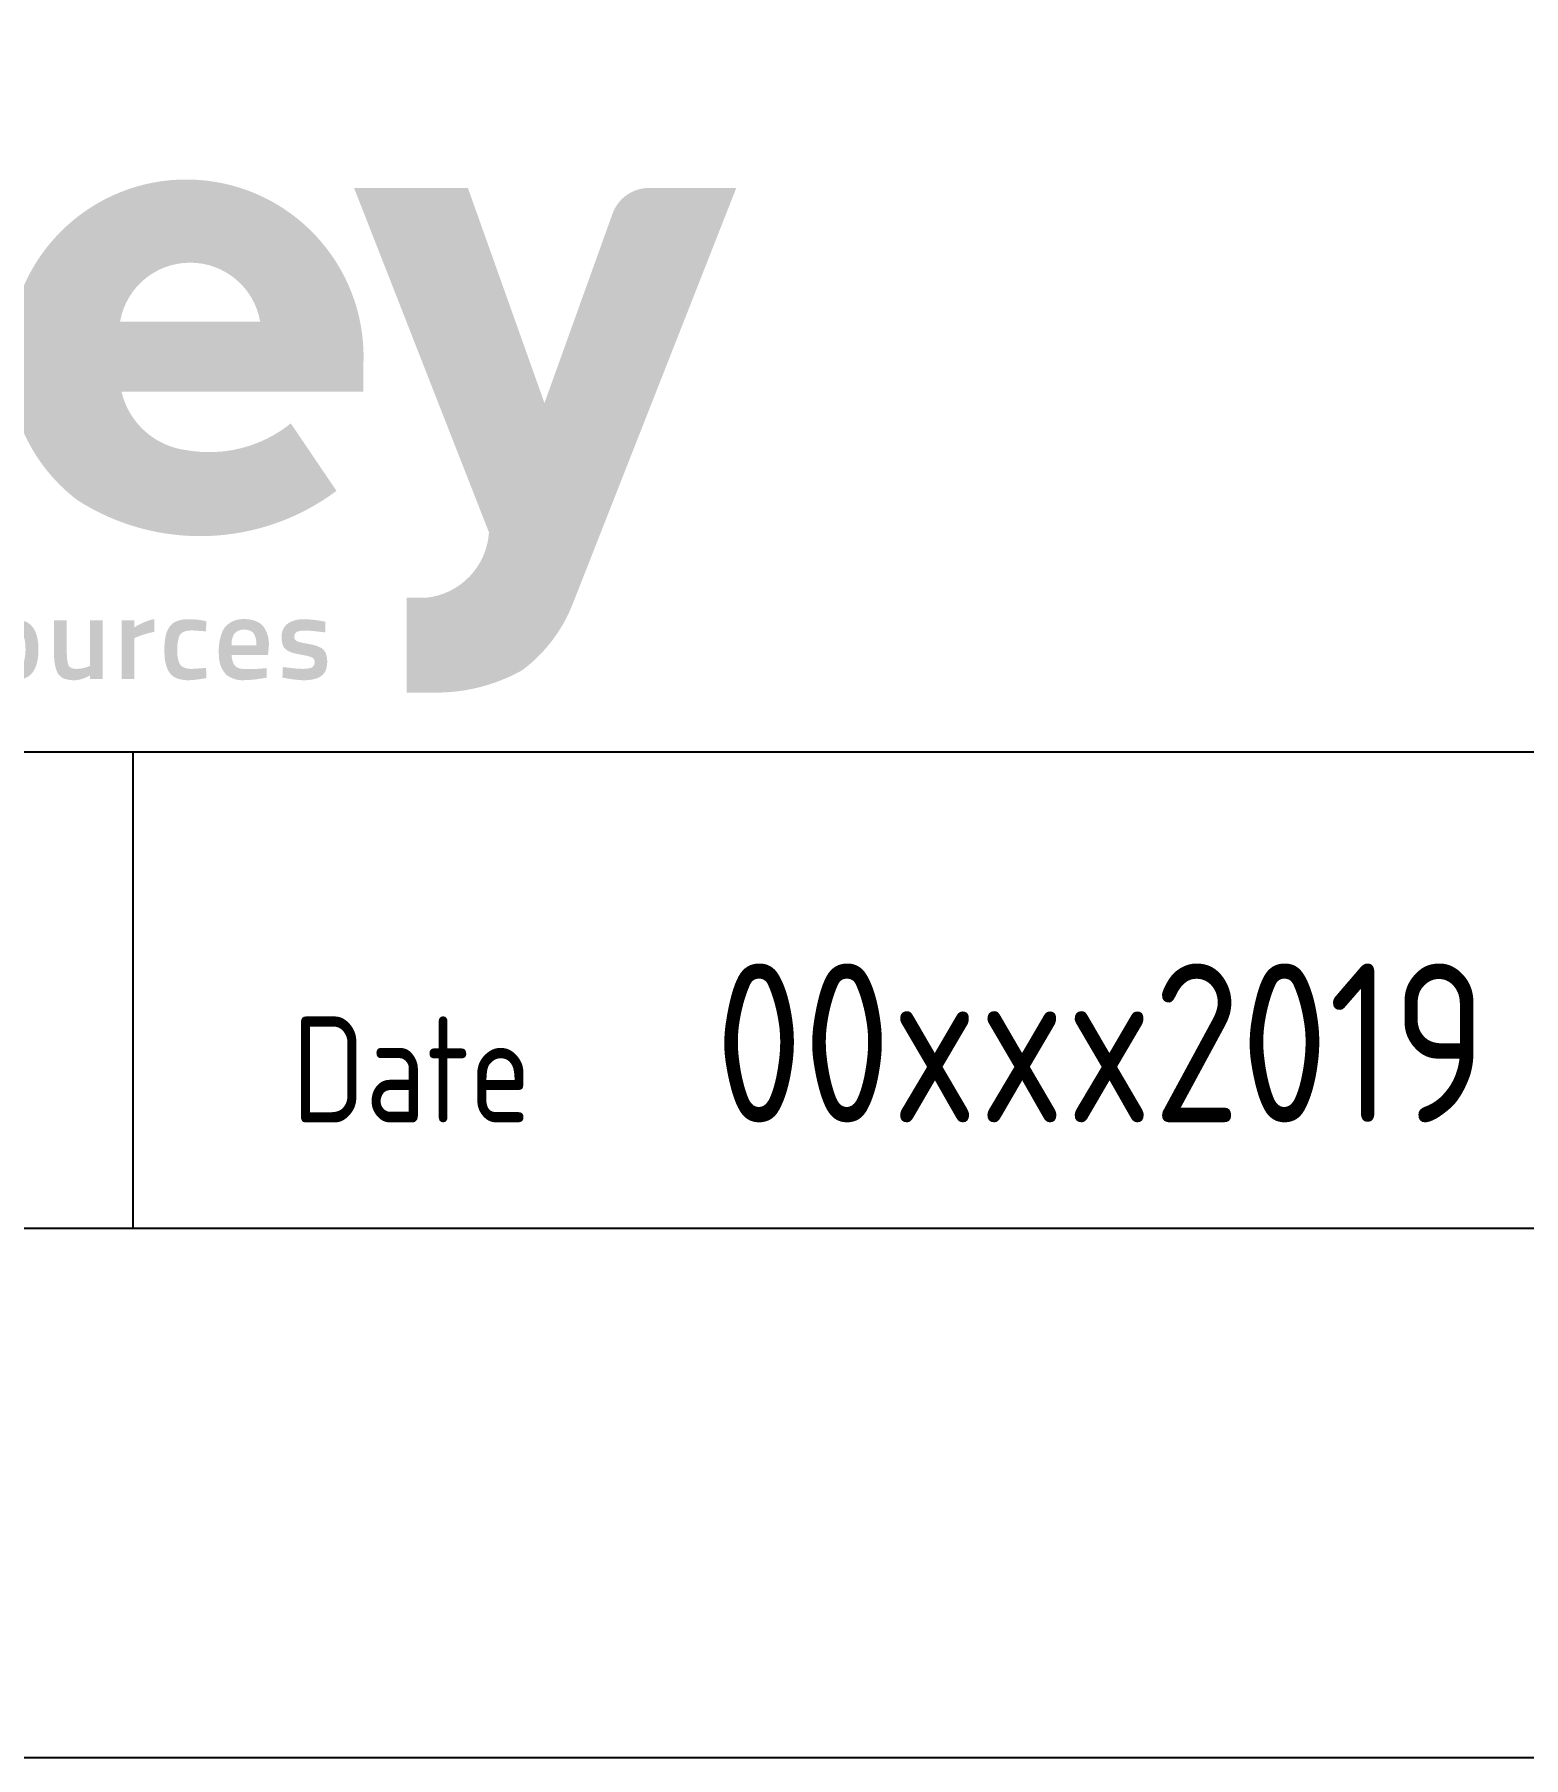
# Model space of a CAD drawing. Extents: x 0 to 1189, y 0 to 841.
# Drawn here: x 1027.14 to 1055.28, y 0 to 32.55 of the extents above; entities that cross this region are included whole.
import ezdxf
from ezdxf.enums import TextEntityAlignment as Align

# ---------------------------------------------------------------- set-up
doc = ezdxf.new("R2010")
doc.units = 0
doc.layers.get('0').update_dxf_attribs({"linetype": 'CONTINUOUS'})
for name, color, linetype in [('ADM013gen', 5, 'CONTINUOUS'), ('ADM025gen', 7, 'CONTINUOUS'), ('ADM050gen', 2, 'CONTINUOUS'), ('ADM100gen', 4, 'CONTINUOUS')]:
    doc.layers.add(name, color=color, linetype=linetype)
doc.styles.add('Isocp', font='isocp.shx')

# ---------------------------------------------------------------- blocks, each defined once
blk = doc.blocks.new('WORLEY_logo_2019')
at = {"true_color": 0x004d94}
h = blk.add_hatch(color=154, dxfattribs=at)
h.dxf.hatch_style = 1
edge = h.paths.add_edge_path(flags=16)
edge.add_line((33.56253501231544, 9.002696186468125), (36.50391248731299, 9.002696186468123))
edge.add_arc((35.03322374981421, 8.744486173617638), 1.493183770787104, 9.95797560153189, 170.042024398468)
edge = h.paths.add_edge_path()
edge.add_arc((35.24530501450894, 9.277155193817382), 4.779987524401601, 237.2621274648523, 306.760062250858)
edge.add_line((38.10596171605758, 5.447674293052919), (37.14711015811277, 6.86371523697859))
edge.add_arc((35.43359362348772, 8.994790967719073), 2.734524215395526, 259.967523316089, 308.8014313610451, ccw=False)
edge.add_arc((35.15673567050658, 7.897514559919943), 1.607861124925192, 193.304941714717, 262.8720051462393, ccw=False)
edge.add_line((33.59203110173355, 7.527491574814248), (38.66650174092982, 7.527491574814248))
edge.add_line((38.66650174092982, 7.527491574814248), (38.66650174092982, 8.014405702069162))
edge.add_arc((34.9524522641406, 8.26093224064851), 3.722222299952303, 356.2024629085314, 531.6711178315338)
edge.add_arc((34.89526883289776, 8.178395281076659), 3.678697747142477, 170.2700094887598, 232.5880017858631)
h = blk.add_hatch(color=154, dxfattribs=at)
h.dxf.hatch_style = 1
edge = h.paths.add_edge_path()
edge.add_line((38.47512013749598, 11.80556779972129), (40.86487501000351, 11.80556779972129))
edge.add_line((40.86487501000351, 11.80556779972129), (42.47264053514696, 7.291637185397272))
edge.add_line((42.47264053514696, 7.291637185397272), (43.89771322738284, 11.25417384908723))
edge.add_arc((44.66741286996671, 10.99269935090272), 0.8129000264451774, 89.49497810192798, 161.2368732919916, ccw=False)
edge.add_line((44.67457791775863, 11.80556779972129), (46.5, 11.80556779972129))
edge.add_line((46.5, 11.80556779972129), (43.07696739043448, 3.103764117664236))
edge.add_arc((40.09095840693089, 4.239873021116066), 3.194838507666171, 306.82338694597536, 339.169311683751, ccw=False)
edge.add_arc((40.19822547018843, 4.92738751405078), 3.714419811137819, 267.9082521687784, 299.1195421367011, ccw=False)
edge.add_line((40.06264997338746, 1.215442765264734), (39.57825101654804, 1.215442765264734))
edge.add_line((39.57825101654804, 1.215442765264734), (39.57825101654804, 3.202999023148458))
edge.add_line((39.57825101654804, 3.202999023148458), (39.97484766070098, 3.202999023148457))
edge.add_arc((39.83577964647086, 4.670946352801758), 1.474520015197545, 275.4118428410592, 356.3546874942678)
edge.add_line((41.3073163512753, 4.577196677434472), (38.47512013749598, 11.80556779972129))
h = blk.add_hatch(color=154, dxfattribs=at)
h.dxf.hatch_style = 1
edge = h.paths.add_edge_path(flags=16)
edge.add_arc((31.35919007551465, 2.332675443426569), 0.1887047880747363, 25.46115875467537, 64.76168653398345)
edge.add_arc((31.29842059456155, 2.144995125750636), 0.3851964287038041, 68.49116429336917, 101.8958394843956)
edge.add_arc((31.23844082387291, 2.336709994128443), 0.1862246246476927, 95.98645037283791, 147.5350447750048)
edge.add_arc((31.56573950255483, 2.19405101401533), 0.5417821889028617, 153.3960478180957, 177.9758263656409)
edge.add_arc((32.47442000583969, 2.11990587641497), 1.453121768646874, 176.3194315503805, 185.632841278063)
edge.add_arc((31.38274984362596, 1.986645260323463), 0.354558705673854, 181.5140426616408, 221.645737823192)
edge.add_arc((31.28228591863824, 1.983134159326998), 0.2844763382975899, 234.675422266626, 273.3905396990958)
edge.add_arc((31.3044301689066, 2.062120022548998), 0.3630032400021638, 269.1602898422196, 292.9825517642873)
edge.add_arc((31.3590338518103, 1.89502904174128), 0.1884508912091341, 297.5391784777219, 338.7470345767086)
edge.add_arc((30.60023474105203, 2.111016481710565), 0.9767246776666346, 343.0777867884159, 360.4995482583998)
edge.add_arc((30.28143541078392, 2.11953515141477), 1.295486884426755, 359.9998696311542, 367.0973835343284)
edge.add_arc((31.10125678447061, 2.222023554037044), 0.4692844301919918, 7.047434301957078, 24.12043678216791)
edge = h.paths.add_edge_path()
edge.add_arc((31.28012831359691, 2.076901418488823), 0.6796441631735831, 88.54439958974345, 114.0258146458995)
edge.add_arc((31.18519411407539, 2.342395366463973), 0.3990732076773057, 117.0977309844671, 158.309916341375)
edge.add_arc((31.45669109795696, 2.214613767863204), 0.6988156409391811, 156.8017235019096, 172.3530075349258)
edge.add_arc((32.14798761305747, 2.115366429658714), 1.397185588146375, 172.0916072309573, 180.9304386426604)
edge.add_arc((31.84953343077884, 2.095398185681391), 1.09855054972928, 180.141861820167, 194.6545728037621)
edge.add_arc((31.20990087678923, 1.907599727952506), 0.4326711965932568, 192.0226778547834, 233.0596248088247)
edge.add_arc((31.20053862218927, 1.919078525948844), 0.4364561973728073, 234.9478922004203, 260.7361487850137)
edge.add_arc((31.29973375922184, 2.419329495810724), 0.9463106201970933, 259.6843732395693, 279.3431870226141)
edge.add_arc((31.40828723540306, 1.887417636272505), 0.4043650966452983, 276.4005216146563, 320.942878360553)
edge.add_arc((31.27448395151315, 1.963208052781729), 0.556603349283759, 323.5642020451535, 347.2156941228549)
edge.add_arc((30.75975115283091, 2.097608246375809), 1.088451580849844, 346.3119576240381, 362.9407780612481)
edge.add_arc((30.9868653045877, 2.167731077585351), 0.8600226259113443, 359.0485243711487, 379.4094303997201)
edge.add_arc((31.4036472860846, 2.332256273067045), 0.4125897490164508, 17.09366263477894, 60.11664803125772)
edge.add_arc((31.31283408058719, 2.062876788703406), 0.6936213746907652, 64.70405179894297, 91.2756117814147)
h = blk.add_hatch(color=154, dxfattribs=at)
h.dxf.hatch_style = 2
edge = h.paths.add_edge_path()
edge.add_arc((34.54241766626723, 2.104881698962815), 2.100290241950687, 180.20538356983, 185.9733503338629, ccw=False)
edge.add_line((32.44214091813882, 2.0973529736809), (32.44214091813882, 2.729232377610916))
edge.add_line((32.44214091813882, 2.729232377610917), (32.17416094296024, 2.729232377610917))
edge.add_line((32.17416094296025, 2.729232377610917), (32.17416094296025, 2.092434937377121))
edge.add_arc((33.6424227136255, 2.054890127953296), 1.468741719946612, 178.5352132103154, 188.9152660396967)
edge.add_arc((32.81795094878412, 1.905545275105961), 0.6313957743357633, 187.1210249374683, 207.9587618676671)
edge.add_arc((32.48350485356887, 1.755567514669477), 0.2667809912354719, 213.1907134058203, 249.9254154249344)
edge.add_arc((32.59783327770845, 2.14202679778598), 0.6694809706991458, 252.088330417791, 272.5193146939527)
edge.add_arc((32.56067027163689, 2.170854521416526), 0.7008324095905102, 275.4522844469261, 301.9422753622607)
edge.add_line((32.93145588988126, 1.576141068032818), (32.93145588988126, 1.5))
edge.add_line((32.93145588988126, 1.499999999999999), (33.19692069464433, 1.499999999999998))
edge.add_line((33.19692069464433, 1.499999999999999), (33.19692069464433, 2.729232377610917))
edge.add_line((33.19692069464433, 2.729232377610917), (32.93145588988126, 2.729232377610917))
edge.add_line((32.93145588988126, 2.729232377610917), (32.93145588988126, 1.775296834569111))
edge.add_arc((32.63900039635219, 2.399779814366063), 0.6895717567819907, 278.43243302163, 295.09445385504586, ccw=False)
edge.add_arc((32.65927188446238, 2.246847915190537), 0.5353257230837781, 262.85136040315234, 278.6865277297725, ccw=False)
edge.add_arc((32.60045377774492, 1.853619738248672), 0.1381566272781806, 208.5250414012374, 266.7635416255919, ccw=False)
edge.add_arc((33.01843151997697, 1.979878587738523), 0.5725966485835278, 189.4046182276883, 199.6165823069714, ccw=False)
h = blk.add_hatch(color=154, dxfattribs=at)
h.dxf.hatch_style = 1
edge = h.paths.add_edge_path()
edge.add_line((33.89752227081387, 2.372073435141932), (33.86321220289549, 2.358016089468932))
edge.add_line((33.86321220289549, 2.35801608946893), (33.86321220289549, 1.5))
edge.add_line((33.86321220289549, 1.499999999999999), (33.59523222771692, 1.499999999999999))
edge.add_line((33.59523222771692, 1.499999999999999), (33.59523222771692, 2.729232377610917))
edge.add_line((33.59523222771692, 2.729232377610917), (33.86075419544398, 2.729232377610917))
edge.add_line((33.86075419544398, 2.729232377610917), (33.86075419544398, 2.581751930520321))
edge.add_arc((34.52897494386839, 1.569527220661837), 1.212896463789468, 101.90679876337248, 123.4308212713434, ccw=False)
edge.add_line((34.27872978812864, 2.756327622541515), (34.27872978812864, 2.488347647362944))
edge.add_arc((34.63520075646985, 0.6366142271498473), 1.885732804721871, 100.8965186755235, 113.0285210428793)
h = blk.add_hatch(color=154, dxfattribs=at)
h.dxf.hatch_style = 2
edge = h.paths.add_edge_path()
edge.add_line((35.27701685838828, 1.502052216167773), (35.37511543743005, 1.517263215124557))
edge.add_line((35.37511543743005, 1.517263215124557), (35.3678557410035, 1.731052700441932))
edge.add_line((35.3678557410035, 1.731052700441932), (35.08021170621285, 1.711388640829852))
edge.add_arc((35.05797725901403, 2.14384072849907), 0.4330233004951367, 249.6849994557641, 272.94326065491646, ccw=False)
edge.add_arc((34.96867988228285, 1.905007856357466), 0.178045833939224, 203.8768055483395, 249.9503684767103, ccw=False)
edge.add_arc((35.34836614090499, 2.053039719903146), 0.5854436215543181, 177.3545125925384, 202.0832735457715, ccw=False)
edge.add_arc((35.68137834297815, 2.126688625731437), 0.9190154802763123, 163.8611793838679, 182.9082050612355, ccw=False)
edge.add_arc((34.96827047517871, 2.3248688265319), 0.1790952714896799, 104.9569121294656, 161.34924177792, ccw=False)
edge.add_arc((35.06826164137114, 1.989338482505038), 0.5291594926402942, 87.03100825275573, 106.04035211286751, ccw=False)
edge.add_line((35.0956697187975, 2.517787690985024), (35.36528340762401, 2.498179677168983))
edge.add_line((35.36528340762401, 2.498179677168983), (35.37511543743004, 2.709682643926805))
edge.add_arc((35.00606046080652, 1.219567437239306), 1.535136770770577, 76.0895387880793, 93.21761665297613)
edge.add_arc((34.97667799531136, 2.145221447737993), 0.6097125283628594, 95.3436917647671, 114.0531998175493)
edge.add_arc((34.86026144568599, 2.417111761024991), 0.3140139483036994, 114.8762317255469, 145.7241470855253)
edge.add_arc((35.03928616230442, 2.293985564086278), 0.5312912098480829, 145.6248434398072, 170.6482448607579)
edge.add_arc((36.0563539761494, 2.113602814934135), 1.564204539105755, 170.1824344522722, 185.0800703988142)
edge.add_arc((35.25335217301431, 2.00598318205278), 0.7556899159638139, 182.342500887087, 204.1776060863856)
edge.add_arc((34.88217858858658, 1.8366071630155), 0.3477138106281881, 203.765963880474, 254.2755080438853)
edge.add_arc((34.98665472632705, 2.164372090370197), 0.6916263530965147, 253.3030597121783, 271.387671558657)
edge.add_arc((34.93073613143862, 3.456837109566302), 1.985218960547145, 272.0977465458814, 280.0454595563921)
h = blk.add_hatch(color=154, dxfattribs=at)
h.dxf.hatch_style = 1
edge = h.paths.add_edge_path(flags=16)
edge.add_arc((36.2946989150113, 2.239737752127597), 0.3922248994485977, 146.2301650377006, 184.6382896864646)
edge.add_line((35.90375852839665, 2.208020471962835), (36.42245526362923, 2.208020471962835))
edge.add_arc((35.99423469630759, 2.244619843109394), 0.429781768163331, 355.1148874028601, 390.9477830849003)
edge.add_arc((36.18578260135743, 2.273590385776813), 0.2612058017864445, 47.32706181746369, 95.07741331230409)
edge.add_arc((36.14652085331095, 2.287021831231371), 0.2472769929219807, 86.25652085434801, 135.9448871641783)
edge.add_arc((35.96954417401673, 2.458255516240832), 0.001021597253327596, 135.9448871641918, 209.0717906934116)
edge = h.paths.add_edge_path()
edge.add_line((36.56999287368382, 1.72133499656387), (36.63881708232609, 1.728651855954411))
edge.add_line((36.63881708232609, 1.728651855954411), (36.64373309722911, 1.529496089418118))
edge.add_line((36.64373309722912, 1.529496089418118), (36.50920658484971, 1.505252591529023))
edge.add_arc((36.0890661093381, 4.223032711693746), 2.750063053954509, 271.273426113326, 278.78776768511216, ccw=False)
edge.add_arc((36.12492321573283, 2.012530768822794), 0.5394735849888952, 231.9690807852176, 272.68369444765693, ccw=False)
edge.add_arc((36.20634635838669, 1.976916135679173), 0.5681428508519762, 179.6244219042269, 223.2548794948923, ccw=False)
edge.add_arc((36.72059293470793, 2.091014177401875), 1.087990273460609, 156.721139385162, 185.8225277531198, ccw=False)
edge.add_arc((36.11654536439048, 2.298203728994474), 0.4538225676914655, 99.06034183460088, 150.5988120490697, ccw=False)
edge.add_arc((36.16713850080912, 2.043683765724857), 0.7132024861378374, 68.65448850613302, 99.85420382096288, ccw=False)
edge.add_arc((36.29409444806403, 2.377410071102252), 0.3561727742285046, 24.31961332860118, 68.13547273426798, ccw=False)
edge.add_arc((36.03253385079555, 2.233470645165558), 0.6542215176970938, -3.5227210994278266, 26.373686589499073, ccw=False)
edge.add_line((36.68551922390478, 2.193272427253775), (36.66831317174422, 2.001547846036001))
edge.add_line((36.66831317174421, 2.001547846036001), (35.90621653584816, 2.001547846036001))
edge.add_arc((36.31956955767328, 1.995157646938312), 0.4134024132688032, 179.114310877895, 207.2417927554791)
edge.add_arc((36.12763490955708, 1.922830912521292), 0.2109681968833656, 213.6517887488822, 268.6408247461921)
edge.add_arc((36.28502701083192, 4.629273207276325), 2.921867584322136, 266.813881579065, 275.5968780395006)
h = blk.add_hatch(color=154, dxfattribs=at)
h.dxf.hatch_style = 1
edge = h.paths.add_edge_path()
edge.add_arc((37.5082048329428, 2.373612334200707), 0.5548348717150309, 171.7719186019487, 193.9570147346912)
edge.add_arc((37.16885247182578, 2.279413046777613), 0.2030065625464354, 191.2554306071338, 233.0183464467337)
edge.add_arc((37.31437999591297, 2.474845681359318), 0.4466690167867143, 233.1867473704677, 258.6161443491696)
edge.add_arc((38.00587847063008, 5.423616788638448), 3.475239607010613, 257.0354681154881, 260.6131540966067)
edge.add_arc((37.31270900541534, 1.250580905028123), 0.7549804282971706, 68.13366170465798, 80.36516024330672, ccw=False)
edge.add_arc((37.5437299923121, 1.860593937122728), 0.1036056466363798, -6.277262944512984, 61.03990394472078, ccw=False)
edge.add_arc((37.53491090620799, 1.839064779213125), 0.1122679579760493, -77.75995569060552, 5.213219517936977, ccw=False)
edge.add_arc((37.39639374314993, 2.453624804791646), 0.7422418709110291, 266.01466476629867, 282.6319421259741, ccw=False)
edge.add_arc((37.41033497709921, 3.56472938426483), 1.852710793762807, 262.4607390510318, 267.9731024154146, ccw=False)
edge.add_line((37.16724907159818, 1.728034927401662), (36.98042295514483, 1.750831085977574))
edge.add_line((36.98042295514482, 1.75083108597757), (36.97059092533878, 1.527209570854156))
edge.add_line((36.97059092533878, 1.527209570854156), (37.0467319933716, 1.514748044704641))
edge.add_arc((37.44830802411186, 3.488208321364268), 2.013903863648564, 258.4980206039237, 264.3966299809601)
edge.add_arc((37.42564581407233, 2.866317104577308), 1.393294382907743, 262.8268514930767, 270.2871560203076)
edge.add_arc((37.44654385132487, 2.245315644338825), 0.7724007777512746, 268.967736315637, 288.006262266214)
edge.add_arc((37.59233630494332, 1.816593132010784), 0.3196671021433514, 286.9084061060373, 331.9801552425754)
edge.add_arc((37.3752083770469, 1.862045206597626), 0.5362784782675386, 338.6058668979871, 379.3636788402033)
edge.add_arc((37.65808683810697, 1.944813896009823), 0.2424677234341837, 23.07749635929891, 69.6442420609491)
edge.add_arc((37.43026261163791, 1.471224150427598), 0.7672876678173782, 65.9932825993546, 82.1616942766252)
edge.add_arc((37.86506041819716, 4.310950885125576), 2.105652528718545, 257.1197220532891, 260.97905930888675, ccw=False)
edge.add_arc((37.45589056257504, 2.680198496466255), 0.4261922832206274, 243.3210622592805, 261.8783045480953, ccw=False)
edge.add_arc((37.31081039342789, 2.377902900746356), 0.0911444242641714, 184.077455182559, 239.4877052470645, ccw=False)
edge.add_arc((37.32835721285481, 2.391390797710767), 0.1102834482895402, 109.27559832534749, 190.4319288457306, ccw=False)
edge.add_arc((37.42406031901558, 2.069717551847481), 0.445798860965389, 88.09522154068799, 107.23804246452909, ccw=False)
edge.add_arc((37.43951619683112, 0.9313640087537794), 1.583906205273187, 84.98421525428381, 90.02308527250858, ccw=False)
edge.add_arc((37.06281361690402, -3.324733942101834), 5.85664208756915, 83.05585156419909, 84.95341222362327, ccw=False)
edge.add_line((37.77089194087867, 2.488946615772289), (37.87045030444737, 2.476000447136979))
edge.add_line((37.87045030444737, 2.476000447136987), (37.87536631935039, 2.699736288188379))
edge.add_line((37.87536631935039, 2.699736288188379), (37.81894787284899, 2.710664185484946))
edge.add_arc((37.38363410841067, 0.5160522883482089), 2.237368868238661, 78.78068440528179, 84.83121815588399)
edge.add_arc((37.4269246327149, 1.439123545211717), 1.314761102384376, 83.0858351049226, 92.6874249046308)
edge.add_arc((37.38987749071993, 2.179746040916156), 0.573220650644456, 92.4594618918865, 115.6782545135843)
edge.add_arc((37.30096458261718, 2.367684884319856), 0.3653172080610773, 115.8829450969286, 136.902480071388)
edge.add_arc((37.28559854461448, 2.402992663691319), 0.3303270091263154, 139.5542416737311, 171.2896849341325)
blk = doc.blocks.new('JacobsTitleBlock')
at = {"layer": 'ADM050gen', "linetype": 'Continuous'}
for p, q in [((-180, 9), (0, 9)), ((-150, 9), (-150, 0)), ((-180, 0), (0, 0))]:
    blk.add_line(p, q, dxfattribs=at)
at = {"layer": 'ADM013gen', "xscale": 0.9, "yscale": 0.9, "zscale": 0.9}
blk.add_blockref('WORLEY_logo_2019', (-180.45, 9.02567023575277), dxfattribs=at)
at = {"layer": 'ADM025gen', "linetype": 'Continuous', "style": 'Isocp', "width": 0.9}
blk.add_text('Date', height=2, dxfattribs=at).set_placement((-147, 3), align=Align.MIDDLE_LEFT)
for tag, p in [('C_ISSUENO5', (-177, 101)), ('C_ISSDATE5', (-165, 101)), ('C_ISSBY5', (-42, 101)), ('C_ISSCHKBY5', (-30, 101)), ('C_ISSDISC5', (-18, 101)), ('C_ISSPROJ5', (-6, 101)), ('C_ISSUENO4', (-177, 96)), ('C_ISSDATE4', (-165, 96)), ('C_ISSBY4', (-42, 96)), ('C_ISSCHKBY4', (-30, 96)), ('C_ISSDISC4', (-18, 96)), ('C_ISSPROJ4', (-6, 96)), ('C_ISSUENO3', (-177, 91)), ('C_ISSDATE3', (-165, 91)), ('C_ISSBY3', (-42, 91)), ('C_ISSCHKBY3', (-30, 91)), ('C_ISSDISC3', (-18, 91)), ('C_ISSPROJ3', (-6, 91)), ('C_ISSUENO2', (-177, 86)), ('C_ISSDATE2', (-165, 86)), ('C_ISSBY2', (-42, 86)), ('C_ISSCHKBY2', (-30, 86)), ('C_ISSDISC2', (-18, 86)), ('C_ISSPROJ2', (-6, 86)), ('C_ISSUENO1', (-177, 81)), ('C_ISSDATE1', (-165, 81)), ('C_ISSBY1', (-42, 81)), ('C_ISSCHKBY1', (-30, 81)), ('C_ISSDISC1', (-18, 81)), ('C_ISSPROJ1', (-6, 81))]:
    blk.add_attdef(tag, text='', height=2.5, dxfattribs=at).set_placement(p, align=Align.CENTER)
for tag, p, height in [('C_ISSDESCR5', (-154, 101), 2.5), ('C_ISSDESCR4', (-154, 96), 2.5), ('C_ISSDESCR3', (-154, 91), 2.5), ('C_ISSDESCR2', (-154, 86), 2.5), ('C_ISSDESCR1', (-154, 81), 2.5), ('C_DRAWNBY', (-163, 2), 3), ('C_DRAWNDATE', (-139, 2), 3), ('C_SCALE', (-102, 2), 3), ('C_DRAWINGSIZE', (-72, 2), 3)]:
    blk.add_attdef(tag, p, '', height=height, dxfattribs=at)
at = {"layer": 'ADM025gen', "linetype": 'Continuous', "style": 'Isocp'}
blk.add_attdef('C_DOCTYPE', text='', height=3.5, dxfattribs=at).set_placement((-90, 42), align=Align.MIDDLE)
for tag, p in [('C_SHEETNO', (-50, 2)), ('C_SHEETTOT', (-33, 2)), ('C_DRAWINGISSUE', (-8.5, 2))]:
    blk.add_attdef(tag, p, '', height=3, dxfattribs=at)
at = {"layer": 'ADM050gen', "linetype": 'Continuous', "style": 'Isocp'}
for tag, p in [('C_CLIENT', (-90, 58)), ('C_PLANT', (-90, 51)), ('C_DOCNAME', (-90, 35)), ('C_SHEETNAME', (-90, 27))]:
    blk.add_attdef(tag, text='', height=5, dxfattribs=at).set_placement(p, align=Align.MIDDLE)
blk.add_attdef('C_DRAWINGNR', text='', height=4.466293432438595, dxfattribs=at).set_placement((-62, 12), (-3, 12), align=Align.ALIGNED)
blk = doc.blocks.new('FR-A0F')
at = {"layer": 'ADM025gen', "linetype": 'Continuous'}
blk.add_lwpolyline([(0, 841), (0, 0), (1189, 0), (1189, 841)], close=True, dxfattribs=at)
at = {"layer": 'ADM100gen', "linetype": 'Continuous'}
blk.add_lwpolyline([(20, 829), (19.99998856808088, 9.999995357464286), (1178.999988568081, 9.999995357464286), (1178.999988568081, 829)], close=True, dxfattribs=at)

msp = doc.modelspace()

# ---------------------------------------------------------------- block references
msp.add_blockref('FR-A0F', (0, 0))
ref = msp.add_blockref('JacobsTitleBlock', (1178.999988568081, 9.999995357464286))
ref.add_attrib('C_DRAWNDATE', '00xxx2019', (1039.999988568081, 11.99999535746429), dxfattribs={"layer": 'ADM025gen', "linetype": 'Continuous', "height": 3, "style": 'Isocp', "width": 0.8999999999999999})

doc.saveas('drawing.dxf')
